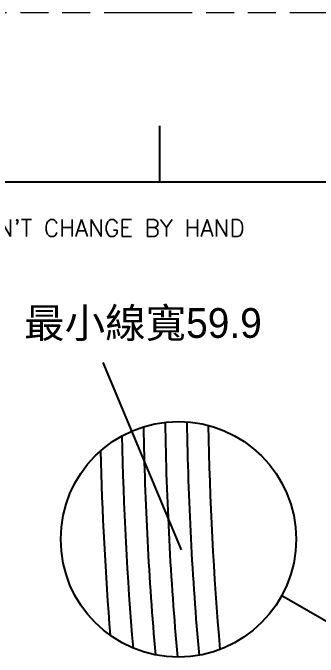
# Model space of a CAD drawing. Extents: x -344 to 154, y 670 to 1023.
# Drawn here: x -285 to -252.1, y 953.2 to 1022.6 of the extents above; entities that cross this region are included whole.
import ezdxf

# ---------------------------------------------------------------- set-up
doc = ezdxf.new("R2010")
doc.units = 0
doc.linetypes.add('PHANTOM', pattern=[29.5, 9.5, -1.5, 3, -1.5, 3, -1.5, 9.5])
doc.layers.add('0PAPERF', color=2, linetype='PHANTOM', lineweight=0, plot=False)
doc.layers.add('gbr-dxf_layer0', color=7, linetype='Continuous')
doc.layers.add('備註', color=1, linetype='Continuous')
doc.styles.add('SIMPLEX', font='simplex.shx')
doc.styles.get("Standard").update_dxf_attribs({"font": 'txt.shx'})

msp = doc.modelspace()

# ---------------------------------------------------------------- linework, layer by layer
for p, q in [((-269.16, 1004.331), (-269.16, 1010.405)), ((139.031, 1004.331), (-329.903, 1004.331))]:
    msp.add_line(p, q)
at = {"layer": '0PAPERF'}
msp.add_line((154.342, 1022.561), (-343.875, 1022.561), dxfattribs=at)
at = {"layer": 'gbr-dxf_layer0', "linetype": 'Continuous'}
msp.add_lwpolyline([(-262.636, 954.076, -0.017976), (-263.897, 978.179)], format="xyb", dxfattribs=at)
at = {"layer": 'gbr-dxf_layer0'}
for centre, radius, start, end in [((71.827, 983.636), 342.781, 180.93677, 185.04542), ((71.825, 983.65), 340.444, 180.86322, 185.12372), ((71.825, 983.65), 338.107, 180.86094, 185.12601), ((71.827, 983.637), 345.118, 181.09361, 184.88863), ((71.834, 983.613), 347.465, 181.34905, 184.62504)]:
    msp.add_arc(centre, radius, start, end, dxfattribs=at)
at = {"layer": '備註', "linetype": 'Continuous'}
for p, q in [((-266.83, 964.792), (-275.252, 984.956)), ((-245.209, 953.636), (-256.018, 959.854))]:
    msp.add_line(p, q, dxfattribs=at)
msp.add_circle((-267.149, 965.924), 12.678, dxfattribs=at)

# ---------------------------------------------------------------- texts
at = {"color": 3, "style": 'SIMPLEX'}
msp.add_text("ACAD GENERATED DRAWING. DON'T CHANGE BY HAND", height=1.82228, dxfattribs=at).set_placement((-324.902, 998.5))
at = {"layer": '備註', "color": 1, "linetype": 'Continuous', "insert": (-283.773, 990.794), "char_height": 3.2, "width": 45.23007, "attachment_point": 1}
msp.add_mtext('{\\f新細明體|b0|i0|c136|p18;最小線寬59.9}', dxfattribs=at)

doc.saveas('drawing.dxf')
